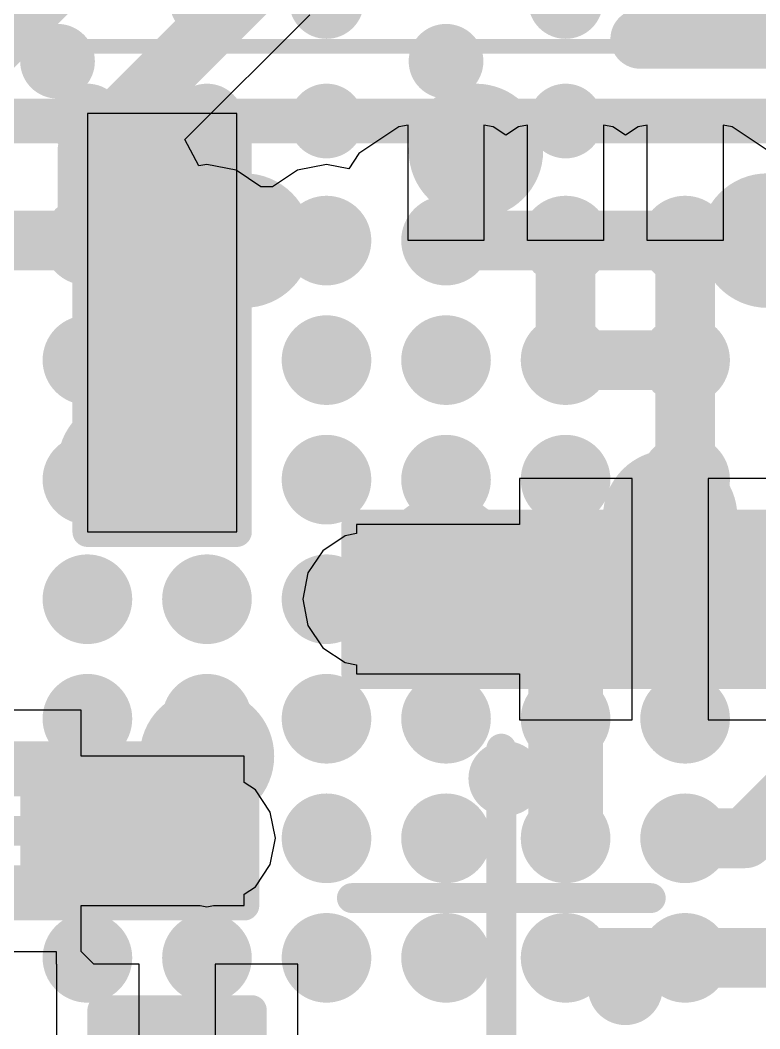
# Model space of a CAD drawing. Header units: millimetres. Extents: x 15 to 120, y 22 to 104.
# Drawn here: x 62.375 to 64.85, y 63.963 to 67.338 of the extents above; entities that cross this region are included whole.
import ezdxf

# ---------------------------------------------------------------- set-up
doc = ezdxf.new("R2010")
doc.units = ezdxf.units.MM
for name, color, linetype in [('BottomLayer', 5, 'Continuous'), ('BottomPaste', 16, 'Continuous'), ('BottomSolder', 6, 'Continuous'), ('Mechanical13', 56, 'Continuous'), ('Mechanical15', 56, 'Continuous'), ('MultiLayer', 9, 'Continuous'), ('TopLayer', 1, 'Continuous'), ('TopOverlay', 2, 'Continuous'), ('TopPaste', 8, 'Continuous'), ('TopSolder', 216, 'Continuous')]:
    doc.layers.add(name, color=color, linetype=linetype)

msp = doc.modelspace()

# ---------------------------------------------------------------- linework, layer by layer
at = {"layer": 'BottomLayer'}
for p, q in [((63.10000333999999, 67.02500184), (62.60000434, 67.02500184)), ((62.60000434, 67.02500184), (62.60000434, 66.39571938)), ((63.10000333999999, 66.39571683999999), (63.10000333999999, 67.02500184)), ((62.60000434, 66.39571938), (62.60000179999999, 66.39571683999999)), ((62.60000179999999, 66.39571683999999), (62.60000434, 66.3957143)), ((62.60000434, 66.3957143), (62.60000179999999, 66.32500324)), ((63.10000333999999, 66.3957143), (63.10000588, 66.39571683999999)), ((63.10000588, 66.39571683999999), (63.10000333999999, 66.39571683999999)), ((63.10000588, 66.32500324), (63.10000333999999, 66.3957143)), ((62.60000179999999, 66.32500324), (62.60000179999999, 66.32500069999999)), ((62.60000179999999, 66.32500069999999), (62.60000179999999, 66.32500069999999)), ((62.60000179999999, 66.32500069999999), (62.60000434, 66.25429218)), ((63.10000333999999, 66.25429218), (63.10000588, 66.32500069999999)), ((63.10000588, 66.32500069999999), (63.10000588, 66.32500324)), ((63.10000588, 66.32500324), (63.10000588, 66.32500324)), ((62.60000434, 66.25429218), (62.60000179999999, 66.25428964)), ((62.60000179999999, 66.25428964), (62.60000434, 66.25428964)), ((62.60000434, 66.25428964), (62.60000434, 65.6250021)), ((63.10000588, 66.25428964), (63.10000333999999, 66.25429218)), ((63.10000333999999, 66.2542871), (63.10000588, 66.25428964)), ((63.10000333999999, 65.6250021), (63.10000333999999, 66.2542871)), ((64.42300297999999, 65.80399844), (64.04600348, 65.80399844)), ((64.04600348, 65.80399844), (64.04600348, 65.64999824)), ((64.42300297999999, 65.39999874), (64.42300297999999, 65.80399844)), ((64.84599933999999, 65.80399844), (64.67700298, 65.80399844)), ((64.67700298, 65.80399844), (64.67700298, 65.39999874)), ((65.22299884, 65.80400352), (64.84599933999999, 65.80400352)), ((64.84599933999999, 65.80400352), (64.84599933999999, 65.80399844)), ((64.04600348, 65.64999824), (63.50000254, 65.64999824)), ((63.50000254, 65.64999824), (63.50000254, 65.61946236)), ((62.60000434, 65.6250021), (63.10000333999999, 65.6250021)), ((63.46220988, 65.61194395999999), (63.38778533999999, 65.56221584)), ((63.50000254, 65.61946236), (63.46220988, 65.61194395999999)), ((63.38778533999999, 65.56221584), (63.33805722, 65.4877913)), ((63.33805722, 65.4877913), (63.32059472, 65.40000128)), ((63.32059472, 65.40000128), (63.33805722, 65.31221126)), ((64.42300297999999, 64.99599904), (64.42300297999999, 65.39999874)), ((64.67700298, 65.39999874), (64.67700298, 64.99599904)), ((63.33805722, 65.31221126), (63.38778533999999, 65.23778672)), ((63.38778533999999, 65.23778672), (63.46220988, 65.18805859999999)), ((63.46220988, 65.18805859999999), (63.50000254, 65.1805402)), ((63.50000254, 65.1805402), (63.50000254, 65.14999924)), ((63.50000254, 65.14999924), (64.04600348, 65.14999924)), ((64.04600348, 65.14999924), (64.04600348, 64.99599904)), ((62.57899853999999, 65.0290038), (62.20199904, 65.0290038)), ((62.57899853999999, 64.8750036), (62.57899853999999, 65.0290038)), ((64.04600348, 64.99599904), (64.42300297999999, 64.99599904)), ((64.67700298, 64.99599904), (65.05400248, 64.99599904)), ((63.12499948, 64.8750036), (62.57899853999999, 64.8750036)), ((63.12499948, 64.7870815), (63.12499948, 64.8750036)), ((63.16221556, 64.76221489999999), (63.12499948, 64.7870815)), ((63.21194368, 64.68779036), (63.16221556, 64.76221489999999)), ((63.22940618, 64.60000034), (63.21194368, 64.68779036)), ((63.21194368, 64.51221032), (63.22940618, 64.60000034)), ((63.16221556, 64.43778578), (63.21194368, 64.51221032)), ((63.12499948, 64.41291918), (63.16221556, 64.43778578)), ((63.12499948, 64.3750046), (63.12499948, 64.41291918)), ((62.57899853999999, 64.24971656), (62.57899853999999, 64.3750046)), ((62.57899853999999, 64.3750046), (62.97783441999999, 64.3750046)), ((62.97783441999999, 64.3750046), (63.000001, 64.37059516)), ((63.000001, 64.37059516), (63.02216757999999, 64.3750046)), ((63.02216757999999, 64.3750046), (63.12499948, 64.3750046)), ((62.57899853999999, 64.24971402), (62.57900108, 64.24971656)), ((62.57900108, 64.24971656), (62.57899853999999, 64.24971656)), ((62.57900108, 64.22100694), (62.57899853999999, 64.24971402)), ((62.20199904, 64.2210044), (62.49599895999999, 64.2210044)), ((62.49599895999999, 64.2210044), (62.49599895999999, 64.2210044)), ((62.49599895999999, 64.2210044), (62.49599895999999, 64.2210044)), ((62.49599895999999, 64.2210044), (62.49599895999999, 64.17900042)), ((62.57900361999999, 64.22100694), (62.57900108, 64.22100694)), ((62.57900108, 64.22100694), (62.57900108, 64.22100694)), ((62.57900361999999, 64.2210044), (62.57900361999999, 64.22100694)), ((62.57900361999999, 64.22100694), (62.57900361999999, 64.22100694)), ((62.57900361999999, 64.22100694), (62.57900361999999, 64.22100694)), ((62.57900361999999, 64.22100694), (62.57900361999999, 64.22100694)), ((62.62100252, 64.17900295999999), (62.57900361999999, 64.2210044)), ((62.49599895999999, 64.17900042), (62.4960015, 64.17900042)), ((62.4960015, 64.17900042), (62.49600404, 64.15029333999999)), ((62.77300373999999, 64.17900295999999), (62.62100252, 64.17900295999999)), ((62.77300373999999, 63.67500346), (62.77300373999999, 64.17900295999999)), ((63.30400344, 64.17900295999999), (63.02700374, 64.17900295999999)), ((63.02700374, 64.17900295999999), (63.02700374, 63.80200345999999)), ((63.30400344, 63.80200345999999), (63.30400344, 64.17900295999999)), ((62.49600404, 64.15029333999999), (62.4960015, 64.1502908)), ((62.4960015, 64.1502908), (62.49600404, 64.1502908)), ((62.49600404, 64.1502908), (62.49600404, 63.75399745999999))]:
    msp.add_line(p, q, dxfattribs=at)
at = {"layer": 'BottomLayer', "const_width": 0.12499848}
for points in [[(62.43750022, 67.20000021999999, 1), (62.5624987, 67.20000021999999, 1)], [(62.78750205999999, 66.60000142, 1), (62.91250054, 66.60000142, 1)], [(62.78750205999999, 66.0750012, 1), (62.91250054, 66.0750012, 1)], [(63.48750065999999, 65.40000128, 1), (63.61249914, 65.40000128, 1)], [(64.48750374, 65.39999874, 1), (64.61250222, 65.39999874, 1)], [(64.48750374, 65.39999874, 1), (64.61250222, 65.39999874, 1)], [(63.9375023, 64.79999993999999, 1), (64.06250078, 64.79999993999999, 1)], [(62.93750176, 64.60000034, 1), (63.06250024, 64.60000034, 1)], [(64.3375015, 64.10000133999999, 1), (64.46249997999999, 64.10000133999999, 1)]]:
    msp.add_lwpolyline(points, format="xyb", close=True, dxfattribs=at)
at = {"layer": 'BottomLayer', "const_width": 0.2499995}
msp.add_lwpolyline([(64.55000298, 65.39999874), (65.34999375999999, 65.39999874)], dxfattribs=at)
at = {"layer": 'BottomLayer'}
for points in [[(62.70000414, 66.42500303999999), (63.00000353999999, 66.42500303999999), (62.70000414, 66.92500204), (63.00000353999999, 66.92500204)], [(62.70000414, 65.7250019), (63.00000353999999, 65.7250019), (62.70000414, 66.2250009), (63.00000353999999, 66.2250009)], [(63.60000234, 65.54999844), (63.60000234, 65.24999903999999), (64.10000133999999, 65.54999844), (64.10000133999999, 65.24999903999999)], [(64.30000348, 65.54999844), (64.30000348, 65.24999903999999), (64.80000248, 65.54999844), (64.80000248, 65.24999903999999)], [(63.02499967999999, 64.4750044), (63.02499967999999, 64.7750038), (62.52500068, 64.4750044), (62.52500068, 64.7750038)]]:
    msp.add_solid(points, dxfattribs=at)
at = {"layer": 'BottomPaste'}
for points in [[(62.70000414, 66.42500303999999), (63.00000353999999, 66.42500303999999), (62.70000414, 66.92500204), (63.00000353999999, 66.92500204)], [(62.70000414, 66.42500303999999), (63.00000353999999, 66.42500303999999), (62.70000414, 66.92500204), (63.00000353999999, 66.92500204)], [(62.70000414, 65.7250019), (63.00000353999999, 65.7250019), (62.70000414, 66.2250009), (63.00000353999999, 66.2250009)], [(62.70000414, 65.7250019), (63.00000353999999, 65.7250019), (62.70000414, 66.2250009), (63.00000353999999, 66.2250009)], [(63.60000234, 65.54999844), (63.60000234, 65.24999903999999), (64.10000133999999, 65.54999844), (64.10000133999999, 65.24999903999999)], [(63.60000234, 65.54999844), (63.60000234, 65.24999903999999), (64.10000133999999, 65.54999844), (64.10000133999999, 65.24999903999999)], [(64.30000348, 65.54999844), (64.30000348, 65.24999903999999), (64.80000248, 65.54999844), (64.80000248, 65.24999903999999)], [(64.30000348, 65.54999844), (64.30000348, 65.24999903999999), (64.80000248, 65.54999844), (64.80000248, 65.24999903999999)], [(63.02499967999999, 64.4750044), (63.02499967999999, 64.7750038), (62.52500068, 64.4750044), (62.52500068, 64.7750038)], [(63.02499967999999, 64.4750044), (63.02499967999999, 64.7750038), (62.52500068, 64.4750044), (62.52500068, 64.7750038)]]:
    msp.add_solid(points, dxfattribs=at)
at = {"layer": 'BottomSolder'}
for points in [[(62.65000423999999, 66.37500313999999), (63.05000344, 66.37500313999999), (62.65000423999999, 66.97500194), (63.05000344, 66.97500194)], [(62.65000423999999, 66.37500313999999), (63.05000344, 66.37500313999999), (62.65000423999999, 66.97500194), (63.05000344, 66.97500194)], [(62.65000423999999, 65.67500199999999), (63.05000344, 65.67500199999999), (62.65000423999999, 66.2750008), (63.05000344, 66.2750008)], [(62.65000423999999, 65.67500199999999), (63.05000344, 65.67500199999999), (62.65000423999999, 66.2750008), (63.05000344, 66.2750008)], [(63.55000243999999, 65.59999834), (63.55000243999999, 65.19999914), (64.15000124, 65.59999834), (64.15000124, 65.19999914)], [(63.55000243999999, 65.59999834), (63.55000243999999, 65.19999914), (64.15000124, 65.59999834), (64.15000124, 65.19999914)], [(64.25000358, 65.59999834), (64.25000358, 65.19999914), (64.85000237999999, 65.59999834), (64.85000237999999, 65.19999914)], [(64.25000358, 65.59999834), (64.25000358, 65.19999914), (64.85000237999999, 65.59999834), (64.85000237999999, 65.19999914)], [(63.07499958, 64.4250045), (63.07499958, 64.8250037), (62.47500077999999, 64.4250045), (62.47500077999999, 64.8250037)], [(63.07499958, 64.4250045), (63.07499958, 64.8250037), (62.47500077999999, 64.4250045), (62.47500077999999, 64.8250037)], [(62.70000414, 63.37500405999999), (63.10000333999999, 63.37500405999999), (62.70000414, 63.97500286), (63.10000333999999, 63.97500286)], [(62.70000414, 63.37500405999999), (63.10000333999999, 63.37500405999999), (62.70000414, 63.97500286), (63.10000333999999, 63.97500286)]]:
    msp.add_solid(points, dxfattribs=at)
at = {"layer": 'Mechanical13', "const_width": 0.0999998}
for points in [[(50.9999996, 67.00000315999999), (64.99999953999999, 67.00000315999999)], [(62.68500289999999, 66.01000259999999), (62.68500289999999, 66.64000134)], [(62.68500289999999, 66.64000134), (63.01500478, 66.64000134)], [(63.01500478, 66.01000259999999), (63.01500478, 66.64000134)], [(62.68500289999999, 66.01000259999999), (63.01500478, 66.01000259999999)], [(63.88500303999999, 65.2349978), (63.88500303999999, 65.56499968)], [(63.88500303999999, 65.56499968), (64.51500177999999, 65.56499968)], [(64.51500177999999, 65.2349978), (64.51500177999999, 65.56499968)], [(63.88500303999999, 65.2349978), (64.51500177999999, 65.2349978)], [(62.11000024, 64.79000504), (62.73999898, 64.79000504)], [(62.73999898, 64.46000316), (62.73999898, 64.79000504)], [(62.11000024, 64.46000316), (62.73999898, 64.46000316)]]:
    msp.add_lwpolyline(points, dxfattribs=at)
at = {"layer": 'Mechanical13', "const_width": 0.0499999}
for points in [[(62.66000422, 66.64000134, 1), (62.71000158, 66.64000134, 1)], [(62.66000422, 66.64000134, 1), (62.71000158, 66.64000134, 1)], [(62.9900061, 66.64000134, 1), (63.04000345999999, 66.64000134, 1)], [(62.9900061, 66.64000134, 1), (63.04000345999999, 66.64000134, 1)], [(62.66000422, 66.01000259999999, 1), (62.71000158, 66.01000259999999, 1)], [(62.66000422, 66.01000259999999, 1), (62.71000158, 66.01000259999999, 1)], [(62.9900061, 66.01000259999999, 1), (63.04000345999999, 66.01000259999999, 1)], [(62.9900061, 66.01000259999999, 1), (63.04000345999999, 66.01000259999999, 1)], [(63.86000436, 65.56499968, 1), (63.91000172, 65.56499968, 1)], [(63.86000436, 65.56499968, 1), (63.91000172, 65.56499968, 1)], [(64.4900031, 65.56499968, 1), (64.54000046, 65.56499968, 1)], [(64.4900031, 65.56499968, 1), (64.54000046, 65.56499968, 1)], [(63.86000436, 65.2349978, 1), (63.91000172, 65.2349978, 1)], [(63.86000436, 65.2349978, 1), (63.91000172, 65.2349978, 1)], [(64.4900031, 65.2349978, 1), (64.54000046, 65.2349978, 1)], [(64.4900031, 65.2349978, 1), (64.54000046, 65.2349978, 1)], [(62.7150003, 64.79000504, 1), (62.76499766, 64.79000504, 1)], [(62.7150003, 64.79000504, 1), (62.76499766, 64.79000504, 1)], [(62.7150003, 64.46000316, 1), (62.76499766, 64.46000316, 1)], [(62.7150003, 64.46000316, 1), (62.76499766, 64.46000316, 1)]]:
    msp.add_lwpolyline(points, format="xyb", close=True, dxfattribs=at)
at = {"layer": 'Mechanical15'}
for points, const_width in [([(50.75000009999999, 67.25000265999999), (65.25000158, 67.25000265999999)], 0.0499999), ([(62.60000434, 65.6250021), (62.60000434, 67.02500184)], 0.0999998), ([(62.60000434, 67.02500184), (63.10000333999999, 67.02500184)], 0.0999998), ([(63.10000333999999, 65.6250021), (63.10000333999999, 67.02500184)], 0.0999998), ([(62.85000384, 66.1600023), (62.85000384, 66.49000164)], 0.0999998), ([(62.68500289999999, 66.32500069999999), (63.01500478, 66.32500069999999)], 0.0999998), ([(63.50000254, 65.14999924), (63.50000254, 65.64999824)], 0.0999998), ([(63.50000254, 65.64999824), (64.90000228, 65.64999824)], 0.0999998), ([(64.90000228, 65.14999924), (64.90000228, 65.64999824)], 0.0999998), ([(62.60000434, 65.6250021), (63.10000333999999, 65.6250021)], 0.0999998), ([(64.20000114, 65.2349978), (64.20000114, 65.56499968)], 0.0999998), ([(64.03500274, 65.39999874), (64.36500208, 65.39999874)], 0.0999998), ([(63.50000254, 65.14999924), (64.90000228, 65.14999924)], 0.0999998), ([(63.9850003, 63.8999992), (63.9850003, 64.89999974)], 0.0999998), ([(61.72499973999999, 64.8750036), (63.12499948, 64.8750036)], 0.0999998), ([(63.12499948, 64.3750046), (63.12499948, 64.8750036)], 0.0999998), ([(62.42500088, 64.46000316), (62.42500088, 64.79000504)], 0.0999998), ([(62.25999993999999, 64.6250041), (62.58999927999999, 64.6250041)], 0.0999998), ([(63.48500129999999, 64.40000074), (64.48500184, 64.40000074)], 0.0999998), ([(61.72499973999999, 64.3750046), (63.12499948, 64.3750046)], 0.0999998), ([(62.65000423999999, 64.02500275999999), (63.15000324, 64.02500275999999)], 0.0999998), ([(62.65000423999999, 62.62500301999999), (62.65000423999999, 64.02500275999999)], 0.0999998), ([(63.15000324, 62.62500301999999), (63.15000324, 64.02500275999999)], 0.0999998)]:
    msp.add_lwpolyline(points, dxfattribs=dict(at, const_width=const_width))
at = {"layer": 'Mechanical15', "const_width": 0.0499999}
for points in [[(62.57500566, 67.02500184, 1), (62.62500301999999, 67.02500184, 1)], [(62.57500566, 67.02500184, 1), (62.62500301999999, 67.02500184, 1)], [(63.07500466, 67.02500184, 1), (63.12500202, 67.02500184, 1)], [(63.07500466, 67.02500184, 1), (63.12500202, 67.02500184, 1)], [(62.82500516, 66.49000164, 1), (62.87500252, 66.49000164, 1)], [(62.66000422, 66.32500069999999, 1), (62.71000158, 66.32500069999999, 1)], [(62.9900061, 66.32500069999999, 1), (63.04000345999999, 66.32500069999999, 1)], [(62.82500516, 66.1600023, 1), (62.87500252, 66.1600023, 1)], [(63.47500385999999, 65.64999824, 1), (63.52500121999999, 65.64999824, 1)], [(63.47500385999999, 65.64999824, 1), (63.52500121999999, 65.64999824, 1)], [(62.57500566, 65.6250021, 1), (62.62500301999999, 65.6250021, 1)], [(62.57500566, 65.6250021, 1), (62.62500301999999, 65.6250021, 1)], [(63.07500466, 65.6250021, 1), (63.12500202, 65.6250021, 1)], [(63.07500466, 65.6250021, 1), (63.12500202, 65.6250021, 1)], [(64.17500246, 65.56499968, 1), (64.22499982, 65.56499968, 1)], [(64.01000406, 65.39999874, 1), (64.06000141999999, 65.39999874, 1)], [(64.3400034, 65.39999874, 1), (64.39000075999999, 65.39999874, 1)], [(64.17500246, 65.2349978, 1), (64.22499982, 65.2349978, 1)], [(63.47500385999999, 65.14999924, 1), (63.52500121999999, 65.14999924, 1)], [(63.47500385999999, 65.14999924, 1), (63.52500121999999, 65.14999924, 1)], [(63.96000162, 64.89999974, 1), (64.00999897999999, 64.89999974, 1)], [(63.1000008, 64.8750036, 1), (63.14999816, 64.8750036, 1)], [(63.1000008, 64.8750036, 1), (63.14999816, 64.8750036, 1)], [(62.4000022, 64.79000504, 1), (62.44999955999999, 64.79000504, 1)], [(62.5650006, 64.6250041, 1), (62.61499796, 64.6250041, 1)], [(62.4000022, 64.46000316, 1), (62.44999955999999, 64.46000316, 1)], [(63.46000262, 64.40000074, 1), (63.50999998, 64.40000074, 1)], [(64.46000316, 64.40000074, 1), (64.51000051999999, 64.40000074, 1)], [(63.1000008, 64.3750046, 1), (63.14999816, 64.3750046, 1)], [(63.1000008, 64.3750046, 1), (63.14999816, 64.3750046, 1)], [(62.62500556, 64.02500275999999, 1), (62.67500292, 64.02500275999999, 1)], [(62.62500556, 64.02500275999999, 1), (62.67500292, 64.02500275999999, 1)], [(63.12500455999999, 64.02500275999999, 1), (63.17500192, 64.02500275999999, 1)], [(63.12500455999999, 64.02500275999999, 1), (63.17500192, 64.02500275999999, 1)]]:
    msp.add_lwpolyline(points, format="xyb", close=True, dxfattribs=at)
at = {"layer": 'MultiLayer'}
for points, const_width in [([(62.93750176, 67.39999981999999, 1), (63.06250024, 67.39999981999999, 1)], 0.12499848), ([(63.33750096, 67.39999981999999, 1), (63.46249943999999, 67.39999981999999, 1)], 0.12499848), ([(64.13750189999999, 67.39999981999999, 1), (64.26250037999999, 67.39999981999999, 1)], 0.12499848), ([(62.43750022, 67.20000021999999, 1), (62.5624987, 67.20000021999999, 1)], 0.12499848), ([(63.73750269999999, 67.20000021999999, 1), (63.86250118, 67.20000021999999, 1)], 0.12499848), ([(62.53750255999999, 67.00000062, 1), (62.66250104, 67.00000062, 1)], 0.12499848), ([(62.93750176, 67.00000062, 1), (63.06250024, 67.00000062, 1)], 0.12499848), ([(63.33750096, 67.00000062, 1), (63.46249943999999, 67.00000062, 1)], 0.12499848), ([(63.7875026, 66.90000082, 1), (64.01250087999999, 66.90000082, 1)], 0.22499828), ([(64.13750189999999, 67.00000062, 1), (64.26250037999999, 67.00000062, 1)], 0.12499848), ([(63.01250288, 66.60000142, 1), (63.23750115999999, 66.60000142, 1)], 0.22499828), ([(64.76250191999999, 66.60000142, 1), (64.9875002, 66.60000142, 1)], 0.22499828), ([(62.53750255999999, 66.60000142, 1), (62.66250104, 66.60000142, 1)], 0.12499848), ([(62.78750205999999, 66.60000142, 1), (62.91250054, 66.60000142, 1)], 0.12499848), ([(62.93750176, 66.60000142, 1), (63.06250024, 66.60000142, 1)], 0.12499848), ([(63.33750096, 66.60000142, 1), (63.46249943999999, 66.60000142, 1)], 0.12499848), ([(63.73750269999999, 66.60000142, 1), (63.86250118, 66.60000142, 1)], 0.12499848), ([(64.5375011, 66.60000142, 1), (64.66249958, 66.60000142, 1)], 0.12499848), ([(62.53750255999999, 66.19999967999999, 1), (62.66250104, 66.19999967999999, 1)], 0.12499848), ([(62.93750176, 66.19999967999999, 1), (63.06250024, 66.19999967999999, 1)], 0.12499848), ([(63.33750096, 66.19999967999999, 1), (63.46249943999999, 66.19999967999999, 1)], 0.12499848), ([(63.73750269999999, 66.19999967999999, 1), (63.86250118, 66.19999967999999, 1)], 0.12499848), ([(64.13750189999999, 66.19999967999999, 1), (64.26250037999999, 66.19999967999999, 1)], 0.12499848), ([(64.5375011, 66.19999967999999, 1), (64.66249958, 66.19999967999999, 1)], 0.12499848), ([(62.78750205999999, 66.0750012, 1), (62.91250054, 66.0750012, 1)], 0.12499848), ([(62.61250114, 65.85000038, 1), (62.83749941999999, 65.85000038, 1)], 0.22499828), ([(62.53750255999999, 65.80000048, 1), (62.66250104, 65.80000048, 1)], 0.12499848), ([(62.93750176, 65.80000048, 1), (63.06250024, 65.80000048, 1)], 0.12499848), ([(63.73750269999999, 65.80000048, 1), (63.86250118, 65.80000048, 1)], 0.12499848), ([(64.15241424, 65.81491536, 1), (64.27741272, 65.81491536, 1)], 0.12499848), ([(64.5375011, 65.80000048, 1), (64.66249958, 65.80000048, 1)], 0.12499848), ([(64.43750383999999, 65.67500199999999, 1), (64.66250212, 65.67500199999999, 1)], 0.22499828), ([(63.6875028, 65.52499976, 1), (63.91250108, 65.52499976, 1)], 0.22499828), ([(62.53750255999999, 65.40000128, 1), (62.66250104, 65.40000128, 1)], 0.12499848), ([(62.93750176, 65.40000128, 1), (63.06250024, 65.40000128, 1)], 0.12499848), ([(63.33750096, 65.40000128, 1), (63.46249943999999, 65.40000128, 1)], 0.12499848), ([(63.48750065999999, 65.40000128, 1), (63.61249914, 65.40000128, 1)], 0.12499848), ([(63.73750016, 65.40000128, 1), (63.86249864, 65.40000128, 1)], 0.12499848), ([(64.13750189999999, 65.40000128, 1), (64.26250037999999, 65.40000128, 1)], 0.12499848), ([(64.48750374, 65.39999874, 1), (64.61250222, 65.39999874, 1)], 0.12499848), ([(62.53750255999999, 64.99999953999999, 1), (62.66250104, 64.99999953999999, 1)], 0.12499848), ([(62.93750176, 65.00000208, 1), (63.06250024, 65.00000208, 1)], 0.12499848), ([(63.33750096, 65.00000208, 1), (63.46249943999999, 65.00000208, 1)], 0.12499848), ([(63.73750016, 65.00000208, 1), (63.86249864, 65.00000208, 1)], 0.12499848), ([(64.13750189999999, 65.00000208, 1), (64.26250037999999, 65.00000208, 1)], 0.12499848), ([(64.5375011, 65.00000208, 1), (64.66249958, 65.00000208, 1)], 0.12499848), ([(62.88750185999999, 64.87500106, 1), (63.11250013999999, 64.87500106, 1)], 0.22499828), ([(63.9375023, 64.79999993999999, 1), (64.06250078, 64.79999993999999, 1)], 0.12499848), ([(62.53750255999999, 64.60000034, 1), (62.66250104, 64.60000034, 1)], 0.12499848), ([(62.93750176, 64.60000287999999, 1), (63.06250024, 64.60000287999999, 1)], 0.12499848), ([(62.93750176, 64.60000034, 1), (63.06250024, 64.60000034, 1)], 0.12499848), ([(63.33750096, 64.60000034, 1), (63.46249943999999, 64.60000034, 1)], 0.12499848), ([(63.73750269999999, 64.60000034, 1), (63.86250118, 64.60000034, 1)], 0.12499848), ([(64.13750189999999, 64.60000287999999, 1), (64.26250037999999, 64.60000287999999, 1)], 0.12499848), ([(62.93750176, 64.20000368, 1), (63.06250024, 64.20000368, 1)], 0.12499848), ([(63.33750096, 64.20000368, 1), (63.46249943999999, 64.20000368, 1)], 0.12499848), ([(63.73750016, 64.20000368, 1), (63.86249864, 64.20000368, 1)], 0.12499848), ([(64.3375015, 64.10000133999999, 1), (64.46249997999999, 64.10000133999999, 1)], 0.12499848)]:
    msp.add_lwpolyline(points, format="xyb", close=True, dxfattribs=dict(at, const_width=const_width))
at = {"layer": 'TopLayer'}
for p, q in [((62.92616828, 66.93778078), (63.34419386, 67.35580636)), ((63.64236699999999, 66.98055946), (63.50873252, 66.8912683)), ((63.67299939999999, 66.98665292), (63.64236699999999, 66.98055946)), ((63.67299939999999, 66.60000142), (63.67299939999999, 66.98665292)), ((63.95763179999999, 66.98055946), (63.9269994, 66.98665292)), ((63.9269994, 66.98665292), (63.9269994, 66.60000142)), ((63.999999, 66.95225116), (63.95763179999999, 66.98055946)), ((64.04236874, 66.98055946), (63.999999, 66.95225116)), ((64.07300114, 66.98665292), (64.04236874, 66.98055946)), ((64.07300114, 66.60000142), (64.07300114, 66.98665292)), ((64.35763354, 66.98055946), (64.32700114, 66.98665292)), ((64.32700114, 66.98665292), (64.32700114, 66.60000142)), ((64.40000074, 66.95225116), (64.35763354, 66.98055946)), ((64.44236794, 66.98055946), (64.40000074, 66.95225116)), ((64.47300034, 66.98665292), (64.44236794, 66.98055946)), ((64.47300034, 66.60000142), (64.47300034, 66.98665292)), ((64.75763273999999, 66.98055946), (64.72700033999999, 66.98665292)), ((64.72700033999999, 66.98665292), (64.72700033999999, 66.60000142)), ((64.89126722, 66.8912683), (64.75763273999999, 66.98055946)), ((62.97330813999999, 66.84958944), (62.92616828, 66.93778078)), ((63.50873252, 66.8912683), (63.47452634, 66.8400746)), ((63.000001, 66.85489804), (62.97330813999999, 66.84958944)), ((63.09754461999999, 66.83549497999999), (63.000001, 66.85489804)), ((63.18023685999999, 66.78023981999999), (63.09754461999999, 66.83549497999999)), ((63.30245658, 66.83549497999999), (63.21976434, 66.78023981999999)), ((63.40000019999999, 66.85489804), (63.30245658, 66.83549497999999)), ((63.47452634, 66.8400746), (63.40000019999999, 66.85489804)), ((63.21976434, 66.78023981999999), (63.18023685999999, 66.78023981999999)), ((63.9269994, 66.60000142), (63.67299939999999, 66.60000142)), ((64.32700114, 66.60000142), (64.07300114, 66.60000142)), ((64.72700033999999, 66.60000142), (64.47300034, 66.60000142))]:
    msp.add_line(p, q, dxfattribs=at)
for points, const_width in [([(61.80000086, 66.80000102), (62.49999946, 67.49999962)], 0.2499995), ([(62.59999926, 66.89999827999999), (63.2000006, 67.49999962)], 0.1999996), ([(62.59999926, 66.60000142), (62.59999926, 66.89999827999999)], 0.1999996), ([(62.20000005999999, 66.60000142), (62.59999926, 66.60000142)], 0.1999996), ([(63.7999994, 66.60000142), (63.80000193999999, 66.60000396)], 0.1999996), ([(63.80000193999999, 66.60000142), (64.20000114, 66.60000142)], 0.1999996), ([(64.20000114, 66.20000222), (64.20000114, 66.60000142)], 0.1999996), ([(64.20000114, 66.60000142), (64.60000034, 66.60000142)], 0.1999996), ([(64.60000034, 66.20000222), (64.60000034, 66.60000142)], 0.1999996), ([(64.20000114, 66.19999967999999), (64.20000114, 66.20000222)], 0.1999996), ([(64.20000114, 66.20000222), (64.5999978, 66.20000222)], 0.1999996), ([(64.5999978, 66.20000222), (64.60000034, 66.19999967999999)], 0.1999996), ([(64.60000034, 66.19999967999999), (64.60000034, 66.20000222)], 0.1999996), ([(64.60000034, 65.80000301999999), (64.60000034, 66.19999967999999)], 0.1999996), ([(64.89999974, 65.40000128), (65.39999874, 65.90000028)], 0.1999996), ([(64.20000114, 65.80000301999999), (64.21491347999999, 65.81491536)], 0.1999996), ([(64.60000034, 65.80000048), (64.60000034, 65.80000301999999)], 0.1999996), ([(64.20000114, 65.00000208), (64.20000114, 65.40000128)], 0.2499995), ([(64.60000034, 65.40000128), (64.89999974, 65.40000128)], 0.1999996), ([(64.80000502, 64.60000287999999), (65.60000342, 65.40000128)], 0.1999996), ([(64.20000114, 64.60000287999999), (64.20000114, 65.00000208)], 0.2499995), ([(64.60000034, 64.60000287999999), (64.80000502, 64.60000287999999)], 0.1999996), ([(64.20000114, 64.20000114), (64.20000368, 64.20000368)], 0.1999996), ([(64.20000368, 64.20000368), (64.60000034, 64.20000368)], 0.1999996), ([(64.60000034, 64.20000368), (65.00000462, 64.20000368)], 0.1999996)]:
    msp.add_lwpolyline(points, dxfattribs=dict(at, const_width=const_width))
for points, const_width in [([(63.73750269999999, 67.20000021999999, 1), (63.86250118, 67.20000021999999, 1)], 0.12499848), ([(62.54999935999999, 66.89999827999999, 1), (62.64999915999999, 66.89999827999999, 1)], 0.0999998), ([(62.54999935999999, 66.89999827999999, 1), (62.64999915999999, 66.89999827999999, 1)], 0.0999998), ([(62.52500068, 66.60000142, 1), (62.67499784, 66.60000142, 1)], 0.1499997), ([(62.92500242, 66.60000142, 1), (63.07499958, 66.60000142, 1)], 0.1499997), ([(63.32500161999999, 66.60000142, 1), (63.47499878, 66.60000142, 1)], 0.1499997), ([(63.33750096, 66.60000142, 1), (63.46249943999999, 66.60000142, 1)], 0.12499848), ([(63.72500082, 66.60000142, 1), (63.87499798, 66.60000142, 1)], 0.1499997), ([(64.12500256, 66.60000142, 1), (64.27499972, 66.60000142, 1)], 0.1499997), ([(64.52500176, 66.60000142, 1), (64.67499892, 66.60000142, 1)], 0.1499997), ([(64.5375011, 66.60000142, 1), (64.66249958, 66.60000142, 1)], 0.12499848), ([(62.54999935999999, 66.60000142, 1), (62.64999915999999, 66.60000142, 1)], 0.0999998), ([(62.54999935999999, 66.60000142, 1), (62.64999915999999, 66.60000142, 1)], 0.0999998), ([(63.74999949999999, 66.60000142, 1), (63.84999929999999, 66.60000142, 1)], 0.0999998), ([(63.75000204, 66.60000396, 1), (63.85000184, 66.60000396, 1)], 0.0999998), ([(63.75000204, 66.60000142, 1), (63.85000184, 66.60000142, 1)], 0.0999998), ([(64.15000124, 66.60000142, 1), (64.25000104, 66.60000142, 1)], 0.0999998), ([(64.15000124, 66.60000142, 1), (64.25000104, 66.60000142, 1)], 0.0999998), ([(64.15000124, 66.60000142, 1), (64.25000104, 66.60000142, 1)], 0.0999998), ([(64.55000043999999, 66.60000142, 1), (64.65000024, 66.60000142, 1)], 0.0999998), ([(64.55000043999999, 66.60000142, 1), (64.65000024, 66.60000142, 1)], 0.0999998), ([(62.52500068, 66.20000222, 1), (62.67499784, 66.20000222, 1)], 0.1499997), ([(62.92500242, 66.20000222, 1), (63.07499958, 66.20000222, 1)], 0.1499997), ([(63.32500161999999, 66.20000222, 1), (63.47499878, 66.20000222, 1)], 0.1499997), ([(63.33750096, 66.19999967999999, 1), (63.46249943999999, 66.19999967999999, 1)], 0.12499848), ([(63.72500082, 66.20000222, 1), (63.87499798, 66.20000222, 1)], 0.1499997), ([(63.73750269999999, 66.19999967999999, 1), (63.86250118, 66.19999967999999, 1)], 0.12499848), ([(64.12500256, 66.20000222, 1), (64.27499972, 66.20000222, 1)], 0.1499997), ([(64.13750189999999, 66.19999967999999, 1), (64.26250037999999, 66.19999967999999, 1)], 0.12499848), ([(64.52500176, 66.20000222, 1), (64.67499892, 66.20000222, 1)], 0.1499997), ([(64.5375011, 66.19999967999999, 1), (64.66249958, 66.19999967999999, 1)], 0.12499848), ([(64.15000124, 66.20000222, 1), (64.25000104, 66.20000222, 1)], 0.0999998), ([(64.15000124, 66.20000222, 1), (64.25000104, 66.20000222, 1)], 0.0999998), ([(64.15000124, 66.20000222, 1), (64.25000104, 66.20000222, 1)], 0.0999998), ([(64.15000124, 66.19999967999999, 1), (64.25000104, 66.19999967999999, 1)], 0.0999998), ([(64.5499979, 66.20000222, 1), (64.6499977, 66.20000222, 1)], 0.0999998), ([(64.5499979, 66.20000222, 1), (64.6499977, 66.20000222, 1)], 0.0999998), ([(64.55000043999999, 66.20000222, 1), (64.65000024, 66.20000222, 1)], 0.0999998), ([(64.55000043999999, 66.20000222, 1), (64.65000024, 66.20000222, 1)], 0.0999998), ([(64.55000043999999, 66.19999967999999, 1), (64.65000024, 66.19999967999999, 1)], 0.0999998), ([(64.55000043999999, 66.19999967999999, 1), (64.65000024, 66.19999967999999, 1)], 0.0999998), ([(64.55000043999999, 66.19999967999999, 1), (64.65000024, 66.19999967999999, 1)], 0.0999998), ([(62.52500068, 65.80000301999999, 1), (62.67499784, 65.80000301999999, 1)], 0.1499997), ([(62.92500242, 65.80000301999999, 1), (63.07499958, 65.80000301999999, 1)], 0.1499997), ([(63.32500161999999, 65.80000301999999, 1), (63.47499878, 65.80000301999999, 1)], 0.1499997), ([(63.72500082, 65.80000301999999, 1), (63.87499798, 65.80000301999999, 1)], 0.1499997), ([(64.12500256, 65.80000301999999, 1), (64.27499972, 65.80000301999999, 1)], 0.1499997), ([(64.52500176, 65.80000301999999, 1), (64.67499892, 65.80000301999999, 1)], 0.1499997), ([(62.93750176, 65.80000048, 1), (63.06250024, 65.80000048, 1)], 0.12499848), ([(63.73750269999999, 65.80000048, 1), (63.86250118, 65.80000048, 1)], 0.12499848), ([(64.15241424, 65.81491536, 1), (64.27741272, 65.81491536, 1)], 0.12499848), ([(64.16491357999999, 65.81491536, 1), (64.26491338, 65.81491536, 1)], 0.0999998), ([(64.5375011, 65.80000048, 1), (64.66249958, 65.80000048, 1)], 0.12499848), ([(64.15000124, 65.80000301999999, 1), (64.25000104, 65.80000301999999, 1)], 0.0999998), ([(64.55000043999999, 65.80000301999999, 1), (64.65000024, 65.80000301999999, 1)], 0.0999998), ([(64.55000043999999, 65.80000301999999, 1), (64.65000024, 65.80000301999999, 1)], 0.0999998), ([(64.55000043999999, 65.80000048, 1), (64.65000024, 65.80000048, 1)], 0.0999998), ([(62.52500068, 65.40000128, 1), (62.67499784, 65.40000128, 1)], 0.1499997), ([(62.92500242, 65.40000128, 1), (63.07499958, 65.40000128, 1)], 0.1499997), ([(63.32500161999999, 65.40000128, 1), (63.47499878, 65.40000128, 1)], 0.1499997), ([(63.72500082, 65.40000128, 1), (63.87499798, 65.40000128, 1)], 0.1499997), ([(64.12500256, 65.40000128, 1), (64.27499972, 65.40000128, 1)], 0.1499997), ([(64.52500176, 65.40000128, 1), (64.67499892, 65.40000128, 1)], 0.1499997), ([(62.93750176, 65.40000128, 1), (63.06250024, 65.40000128, 1)], 0.12499848), ([(63.33750096, 65.40000128, 1), (63.46249943999999, 65.40000128, 1)], 0.12499848), ([(63.73750016, 65.40000128, 1), (63.86249864, 65.40000128, 1)], 0.12499848), ([(64.13750189999999, 65.40000128, 1), (64.26250037999999, 65.40000128, 1)], 0.12499848), ([(64.13750189999999, 65.40000128, 1), (64.26250037999999, 65.40000128, 1)], 0.12499848), ([(64.55000043999999, 65.40000128, 1), (64.65000024, 65.40000128, 1)], 0.0999998), ([(64.84999984, 65.40000128, 1), (64.94999964, 65.40000128, 1)], 0.0999998), ([(64.84999984, 65.40000128, 1), (64.94999964, 65.40000128, 1)], 0.0999998), ([(62.52500068, 65.00000208, 1), (62.67499784, 65.00000208, 1)], 0.1499997), ([(62.92500242, 65.00000208, 1), (63.07499958, 65.00000208, 1)], 0.1499997), ([(63.32500161999999, 65.00000208, 1), (63.47499878, 65.00000208, 1)], 0.1499997), ([(63.72500082, 65.00000208, 1), (63.87499798, 65.00000208, 1)], 0.1499997), ([(64.12500256, 65.00000208, 1), (64.27499972, 65.00000208, 1)], 0.1499997), ([(64.52500176, 65.00000208, 1), (64.67499892, 65.00000208, 1)], 0.1499997), ([(62.93750176, 65.00000208, 1), (63.06250024, 65.00000208, 1)], 0.12499848), ([(63.33750096, 65.00000208, 1), (63.46249943999999, 65.00000208, 1)], 0.12499848), ([(63.73750016, 65.00000208, 1), (63.86249864, 65.00000208, 1)], 0.12499848), ([(64.13750189999999, 65.00000208, 1), (64.26250037999999, 65.00000208, 1)], 0.12499848), ([(64.13750189999999, 65.00000208, 1), (64.26250037999999, 65.00000208, 1)], 0.12499848), ([(64.13750189999999, 65.00000208, 1), (64.26250037999999, 65.00000208, 1)], 0.12499848), ([(64.5375011, 65.00000208, 1), (64.66249958, 65.00000208, 1)], 0.12499848), ([(62.52500068, 64.60000287999999, 1), (62.67499784, 64.60000287999999, 1)], 0.1499997), ([(62.92500242, 64.60000287999999, 1), (63.07499958, 64.60000287999999, 1)], 0.1499997), ([(63.32500161999999, 64.60000287999999, 1), (63.47499878, 64.60000287999999, 1)], 0.1499997), ([(63.72500082, 64.60000287999999, 1), (63.87499798, 64.60000287999999, 1)], 0.1499997), ([(64.12500256, 64.60000287999999, 1), (64.27499972, 64.60000287999999, 1)], 0.1499997), ([(64.52500176, 64.60000287999999, 1), (64.67499892, 64.60000287999999, 1)], 0.1499997), ([(62.93750176, 64.60000287999999, 1), (63.06250024, 64.60000287999999, 1)], 0.12499848), ([(63.33750096, 64.60000034, 1), (63.46249943999999, 64.60000034, 1)], 0.12499848), ([(63.73750269999999, 64.60000034, 1), (63.86250118, 64.60000034, 1)], 0.12499848), ([(64.13750189999999, 64.60000287999999, 1), (64.26250037999999, 64.60000287999999, 1)], 0.12499848), ([(64.13750189999999, 64.60000287999999, 1), (64.26250037999999, 64.60000287999999, 1)], 0.12499848), ([(64.55000043999999, 64.60000287999999, 1), (64.65000024, 64.60000287999999, 1)], 0.0999998), ([(64.75000512, 64.60000287999999, 1), (64.85000491999999, 64.60000287999999, 1)], 0.0999998), ([(64.75000512, 64.60000287999999, 1), (64.85000491999999, 64.60000287999999, 1)], 0.0999998), ([(62.52500068, 64.20000368, 1), (62.67499784, 64.20000368, 1)], 0.1499997), ([(62.92500242, 64.20000368, 1), (63.07499958, 64.20000368, 1)], 0.1499997), ([(63.32500161999999, 64.20000368, 1), (63.47499878, 64.20000368, 1)], 0.1499997), ([(63.72500082, 64.20000368, 1), (63.87499798, 64.20000368, 1)], 0.1499997), ([(64.12500256, 64.20000368, 1), (64.27499972, 64.20000368, 1)], 0.1499997), ([(64.52500176, 64.20000368, 1), (64.67499892, 64.20000368, 1)], 0.1499997), ([(62.93750176, 64.20000368, 1), (63.06250024, 64.20000368, 1)], 0.12499848), ([(63.33750096, 64.20000368, 1), (63.46249943999999, 64.20000368, 1)], 0.12499848), ([(63.73750016, 64.20000368, 1), (63.86249864, 64.20000368, 1)], 0.12499848), ([(64.15000124, 64.20000114, 1), (64.25000104, 64.20000114, 1)], 0.0999998), ([(64.15000377999999, 64.20000368, 1), (64.25000358, 64.20000368, 1)], 0.0999998), ([(64.15000377999999, 64.20000368, 1), (64.25000358, 64.20000368, 1)], 0.0999998), ([(64.55000043999999, 64.20000368, 1), (64.65000024, 64.20000368, 1)], 0.0999998), ([(64.55000043999999, 64.20000368, 1), (64.65000024, 64.20000368, 1)], 0.0999998)]:
    msp.add_lwpolyline(points, format="xyb", close=True, dxfattribs=dict(at, const_width=const_width))
at = {"layer": 'TopOverlay'}
for points, const_width in [([(64.4499981, 67.2749353), (65.14999924, 67.2749353)], 0.1999996), ([(50.9999996, 67.00000315999999), (65.00000208, 67.00000315999999)], 0.1499997)]:
    msp.add_lwpolyline(points, dxfattribs=dict(at, const_width=const_width))
at = {"layer": 'TopOverlay', "const_width": 0.0999998}
msp.add_lwpolyline([(64.3999982, 67.2749353, 1), (64.49999799999999, 67.2749353, 1)], format="xyb", close=True, dxfattribs=at)
at = {"layer": 'TopPaste', "const_width": 0.1499997}
for points in [[(62.52500068, 66.60000142, 1), (62.67499784, 66.60000142, 1)], [(62.52500068, 66.60000142, 1), (62.67499784, 66.60000142, 1)], [(62.92500242, 66.60000142, 1), (63.07499958, 66.60000142, 1)], [(62.92500242, 66.60000142, 1), (63.07499958, 66.60000142, 1)], [(63.32500161999999, 66.60000142, 1), (63.47499878, 66.60000142, 1)], [(63.32500161999999, 66.60000142, 1), (63.47499878, 66.60000142, 1)], [(63.72500082, 66.60000142, 1), (63.87499798, 66.60000142, 1)], [(63.72500082, 66.60000142, 1), (63.87499798, 66.60000142, 1)], [(64.12500256, 66.60000142, 1), (64.27499972, 66.60000142, 1)], [(64.12500256, 66.60000142, 1), (64.27499972, 66.60000142, 1)], [(64.52500176, 66.60000142, 1), (64.67499892, 66.60000142, 1)], [(64.52500176, 66.60000142, 1), (64.67499892, 66.60000142, 1)], [(62.52500068, 66.20000222, 1), (62.67499784, 66.20000222, 1)], [(62.52500068, 66.20000222, 1), (62.67499784, 66.20000222, 1)], [(62.92500242, 66.20000222, 1), (63.07499958, 66.20000222, 1)], [(62.92500242, 66.20000222, 1), (63.07499958, 66.20000222, 1)], [(63.32500161999999, 66.20000222, 1), (63.47499878, 66.20000222, 1)], [(63.32500161999999, 66.20000222, 1), (63.47499878, 66.20000222, 1)], [(63.72500082, 66.20000222, 1), (63.87499798, 66.20000222, 1)], [(63.72500082, 66.20000222, 1), (63.87499798, 66.20000222, 1)], [(64.12500256, 66.20000222, 1), (64.27499972, 66.20000222, 1)], [(64.12500256, 66.20000222, 1), (64.27499972, 66.20000222, 1)], [(64.52500176, 66.20000222, 1), (64.67499892, 66.20000222, 1)], [(64.52500176, 66.20000222, 1), (64.67499892, 66.20000222, 1)], [(62.52500068, 65.80000301999999, 1), (62.67499784, 65.80000301999999, 1)], [(62.52500068, 65.80000301999999, 1), (62.67499784, 65.80000301999999, 1)], [(62.92500242, 65.80000301999999, 1), (63.07499958, 65.80000301999999, 1)], [(62.92500242, 65.80000301999999, 1), (63.07499958, 65.80000301999999, 1)], [(63.32500161999999, 65.80000301999999, 1), (63.47499878, 65.80000301999999, 1)], [(63.32500161999999, 65.80000301999999, 1), (63.47499878, 65.80000301999999, 1)], [(63.72500082, 65.80000301999999, 1), (63.87499798, 65.80000301999999, 1)], [(63.72500082, 65.80000301999999, 1), (63.87499798, 65.80000301999999, 1)], [(64.12500256, 65.80000301999999, 1), (64.27499972, 65.80000301999999, 1)], [(64.12500256, 65.80000301999999, 1), (64.27499972, 65.80000301999999, 1)], [(64.52500176, 65.80000301999999, 1), (64.67499892, 65.80000301999999, 1)], [(64.52500176, 65.80000301999999, 1), (64.67499892, 65.80000301999999, 1)], [(62.52500068, 65.40000128, 1), (62.67499784, 65.40000128, 1)], [(62.52500068, 65.40000128, 1), (62.67499784, 65.40000128, 1)], [(62.92500242, 65.40000128, 1), (63.07499958, 65.40000128, 1)], [(62.92500242, 65.40000128, 1), (63.07499958, 65.40000128, 1)], [(63.32500161999999, 65.40000128, 1), (63.47499878, 65.40000128, 1)], [(63.32500161999999, 65.40000128, 1), (63.47499878, 65.40000128, 1)], [(63.72500082, 65.40000128, 1), (63.87499798, 65.40000128, 1)], [(63.72500082, 65.40000128, 1), (63.87499798, 65.40000128, 1)], [(64.12500256, 65.40000128, 1), (64.27499972, 65.40000128, 1)], [(64.12500256, 65.40000128, 1), (64.27499972, 65.40000128, 1)], [(64.52500176, 65.40000128, 1), (64.67499892, 65.40000128, 1)], [(64.52500176, 65.40000128, 1), (64.67499892, 65.40000128, 1)], [(62.52500068, 65.00000208, 1), (62.67499784, 65.00000208, 1)], [(62.52500068, 65.00000208, 1), (62.67499784, 65.00000208, 1)], [(62.92500242, 65.00000208, 1), (63.07499958, 65.00000208, 1)], [(62.92500242, 65.00000208, 1), (63.07499958, 65.00000208, 1)], [(63.32500161999999, 65.00000208, 1), (63.47499878, 65.00000208, 1)], [(63.32500161999999, 65.00000208, 1), (63.47499878, 65.00000208, 1)], [(63.72500082, 65.00000208, 1), (63.87499798, 65.00000208, 1)], [(63.72500082, 65.00000208, 1), (63.87499798, 65.00000208, 1)], [(64.12500256, 65.00000208, 1), (64.27499972, 65.00000208, 1)], [(64.12500256, 65.00000208, 1), (64.27499972, 65.00000208, 1)], [(64.52500176, 65.00000208, 1), (64.67499892, 65.00000208, 1)], [(64.52500176, 65.00000208, 1), (64.67499892, 65.00000208, 1)], [(62.52500068, 64.60000287999999, 1), (62.67499784, 64.60000287999999, 1)], [(62.52500068, 64.60000287999999, 1), (62.67499784, 64.60000287999999, 1)], [(62.92500242, 64.60000287999999, 1), (63.07499958, 64.60000287999999, 1)], [(62.92500242, 64.60000287999999, 1), (63.07499958, 64.60000287999999, 1)], [(63.32500161999999, 64.60000287999999, 1), (63.47499878, 64.60000287999999, 1)], [(63.32500161999999, 64.60000287999999, 1), (63.47499878, 64.60000287999999, 1)], [(63.72500082, 64.60000287999999, 1), (63.87499798, 64.60000287999999, 1)], [(63.72500082, 64.60000287999999, 1), (63.87499798, 64.60000287999999, 1)], [(64.12500256, 64.60000287999999, 1), (64.27499972, 64.60000287999999, 1)], [(64.12500256, 64.60000287999999, 1), (64.27499972, 64.60000287999999, 1)], [(64.52500176, 64.60000287999999, 1), (64.67499892, 64.60000287999999, 1)], [(64.52500176, 64.60000287999999, 1), (64.67499892, 64.60000287999999, 1)], [(62.52500068, 64.20000368, 1), (62.67499784, 64.20000368, 1)], [(62.52500068, 64.20000368, 1), (62.67499784, 64.20000368, 1)], [(62.92500242, 64.20000368, 1), (63.07499958, 64.20000368, 1)], [(62.92500242, 64.20000368, 1), (63.07499958, 64.20000368, 1)], [(63.32500161999999, 64.20000368, 1), (63.47499878, 64.20000368, 1)], [(63.32500161999999, 64.20000368, 1), (63.47499878, 64.20000368, 1)], [(63.72500082, 64.20000368, 1), (63.87499798, 64.20000368, 1)], [(63.72500082, 64.20000368, 1), (63.87499798, 64.20000368, 1)], [(64.12500256, 64.20000368, 1), (64.27499972, 64.20000368, 1)], [(64.12500256, 64.20000368, 1), (64.27499972, 64.20000368, 1)], [(64.52500176, 64.20000368, 1), (64.67499892, 64.20000368, 1)], [(64.52500176, 64.20000368, 1), (64.67499892, 64.20000368, 1)]]:
    msp.add_lwpolyline(points, format="xyb", close=True, dxfattribs=at)
at = {"layer": 'TopSolder', "const_width": 0.10999978}
for points in [[(62.54500064, 66.60000142, 1), (62.65499788, 66.60000142, 1)], [(62.54500064, 66.60000142, 1), (62.65499788, 66.60000142, 1)], [(62.94500238, 66.60000142, 1), (63.05499962, 66.60000142, 1)], [(62.94500238, 66.60000142, 1), (63.05499962, 66.60000142, 1)], [(63.34500157999999, 66.60000142, 1), (63.45499881999999, 66.60000142, 1)], [(63.34500157999999, 66.60000142, 1), (63.45499881999999, 66.60000142, 1)], [(63.74500078, 66.60000142, 1), (63.85499802, 66.60000142, 1)], [(63.74500078, 66.60000142, 1), (63.85499802, 66.60000142, 1)], [(64.14500251999999, 66.60000142, 1), (64.25499975999999, 66.60000142, 1)], [(64.14500251999999, 66.60000142, 1), (64.25499975999999, 66.60000142, 1)], [(64.54500172, 66.60000142, 1), (64.65499896, 66.60000142, 1)], [(64.54500172, 66.60000142, 1), (64.65499896, 66.60000142, 1)], [(62.54500064, 66.20000222, 1), (62.65499788, 66.20000222, 1)], [(62.54500064, 66.20000222, 1), (62.65499788, 66.20000222, 1)], [(62.94500238, 66.20000222, 1), (63.05499962, 66.20000222, 1)], [(62.94500238, 66.20000222, 1), (63.05499962, 66.20000222, 1)], [(63.34500157999999, 66.20000222, 1), (63.45499881999999, 66.20000222, 1)], [(63.34500157999999, 66.20000222, 1), (63.45499881999999, 66.20000222, 1)], [(63.74500078, 66.20000222, 1), (63.85499802, 66.20000222, 1)], [(63.74500078, 66.20000222, 1), (63.85499802, 66.20000222, 1)], [(64.14500251999999, 66.20000222, 1), (64.25499975999999, 66.20000222, 1)], [(64.14500251999999, 66.20000222, 1), (64.25499975999999, 66.20000222, 1)], [(64.54500172, 66.20000222, 1), (64.65499896, 66.20000222, 1)], [(64.54500172, 66.20000222, 1), (64.65499896, 66.20000222, 1)], [(62.54500064, 65.80000301999999, 1), (62.65499788, 65.80000301999999, 1)], [(62.54500064, 65.80000301999999, 1), (62.65499788, 65.80000301999999, 1)], [(62.94500238, 65.80000301999999, 1), (63.05499962, 65.80000301999999, 1)], [(62.94500238, 65.80000301999999, 1), (63.05499962, 65.80000301999999, 1)], [(63.34500157999999, 65.80000301999999, 1), (63.45499881999999, 65.80000301999999, 1)], [(63.34500157999999, 65.80000301999999, 1), (63.45499881999999, 65.80000301999999, 1)], [(63.74500078, 65.80000301999999, 1), (63.85499802, 65.80000301999999, 1)], [(63.74500078, 65.80000301999999, 1), (63.85499802, 65.80000301999999, 1)], [(64.14500251999999, 65.80000301999999, 1), (64.25499975999999, 65.80000301999999, 1)], [(64.14500251999999, 65.80000301999999, 1), (64.25499975999999, 65.80000301999999, 1)], [(64.54500172, 65.80000301999999, 1), (64.65499896, 65.80000301999999, 1)], [(64.54500172, 65.80000301999999, 1), (64.65499896, 65.80000301999999, 1)], [(62.54500064, 65.40000128, 1), (62.65499788, 65.40000128, 1)], [(62.54500064, 65.40000128, 1), (62.65499788, 65.40000128, 1)], [(62.94500238, 65.40000128, 1), (63.05499962, 65.40000128, 1)], [(62.94500238, 65.40000128, 1), (63.05499962, 65.40000128, 1)], [(63.34500157999999, 65.40000128, 1), (63.45499881999999, 65.40000128, 1)], [(63.34500157999999, 65.40000128, 1), (63.45499881999999, 65.40000128, 1)], [(63.74500078, 65.40000128, 1), (63.85499802, 65.40000128, 1)], [(63.74500078, 65.40000128, 1), (63.85499802, 65.40000128, 1)], [(64.14500251999999, 65.40000128, 1), (64.25499975999999, 65.40000128, 1)], [(64.14500251999999, 65.40000128, 1), (64.25499975999999, 65.40000128, 1)], [(64.54500172, 65.40000128, 1), (64.65499896, 65.40000128, 1)], [(64.54500172, 65.40000128, 1), (64.65499896, 65.40000128, 1)], [(62.54500064, 65.00000208, 1), (62.65499788, 65.00000208, 1)], [(62.54500064, 65.00000208, 1), (62.65499788, 65.00000208, 1)], [(62.94500238, 65.00000208, 1), (63.05499962, 65.00000208, 1)], [(62.94500238, 65.00000208, 1), (63.05499962, 65.00000208, 1)], [(63.34500157999999, 65.00000208, 1), (63.45499881999999, 65.00000208, 1)], [(63.34500157999999, 65.00000208, 1), (63.45499881999999, 65.00000208, 1)], [(63.74500078, 65.00000208, 1), (63.85499802, 65.00000208, 1)], [(63.74500078, 65.00000208, 1), (63.85499802, 65.00000208, 1)], [(64.14500251999999, 65.00000208, 1), (64.25499975999999, 65.00000208, 1)], [(64.14500251999999, 65.00000208, 1), (64.25499975999999, 65.00000208, 1)], [(64.54500172, 65.00000208, 1), (64.65499896, 65.00000208, 1)], [(64.54500172, 65.00000208, 1), (64.65499896, 65.00000208, 1)], [(62.54500064, 64.60000287999999, 1), (62.65499788, 64.60000287999999, 1)], [(62.54500064, 64.60000287999999, 1), (62.65499788, 64.60000287999999, 1)], [(62.94500238, 64.60000287999999, 1), (63.05499962, 64.60000287999999, 1)], [(62.94500238, 64.60000287999999, 1), (63.05499962, 64.60000287999999, 1)], [(63.34500157999999, 64.60000287999999, 1), (63.45499881999999, 64.60000287999999, 1)], [(63.34500157999999, 64.60000287999999, 1), (63.45499881999999, 64.60000287999999, 1)], [(63.74500078, 64.60000287999999, 1), (63.85499802, 64.60000287999999, 1)], [(63.74500078, 64.60000287999999, 1), (63.85499802, 64.60000287999999, 1)], [(64.14500251999999, 64.60000287999999, 1), (64.25499975999999, 64.60000287999999, 1)], [(64.14500251999999, 64.60000287999999, 1), (64.25499975999999, 64.60000287999999, 1)], [(64.54500172, 64.60000287999999, 1), (64.65499896, 64.60000287999999, 1)], [(64.54500172, 64.60000287999999, 1), (64.65499896, 64.60000287999999, 1)], [(62.54500064, 64.20000368, 1), (62.65499788, 64.20000368, 1)], [(62.54500064, 64.20000368, 1), (62.65499788, 64.20000368, 1)], [(62.94500238, 64.20000368, 1), (63.05499962, 64.20000368, 1)], [(62.94500238, 64.20000368, 1), (63.05499962, 64.20000368, 1)], [(63.34500157999999, 64.20000368, 1), (63.45499881999999, 64.20000368, 1)], [(63.34500157999999, 64.20000368, 1), (63.45499881999999, 64.20000368, 1)], [(63.74500078, 64.20000368, 1), (63.85499802, 64.20000368, 1)], [(63.74500078, 64.20000368, 1), (63.85499802, 64.20000368, 1)], [(64.14500251999999, 64.20000368, 1), (64.25499975999999, 64.20000368, 1)], [(64.14500251999999, 64.20000368, 1), (64.25499975999999, 64.20000368, 1)], [(64.54500172, 64.20000368, 1), (64.65499896, 64.20000368, 1)], [(64.54500172, 64.20000368, 1), (64.65499896, 64.20000368, 1)]]:
    msp.add_lwpolyline(points, format="xyb", close=True, dxfattribs=at)

doc.saveas('drawing.dxf')
